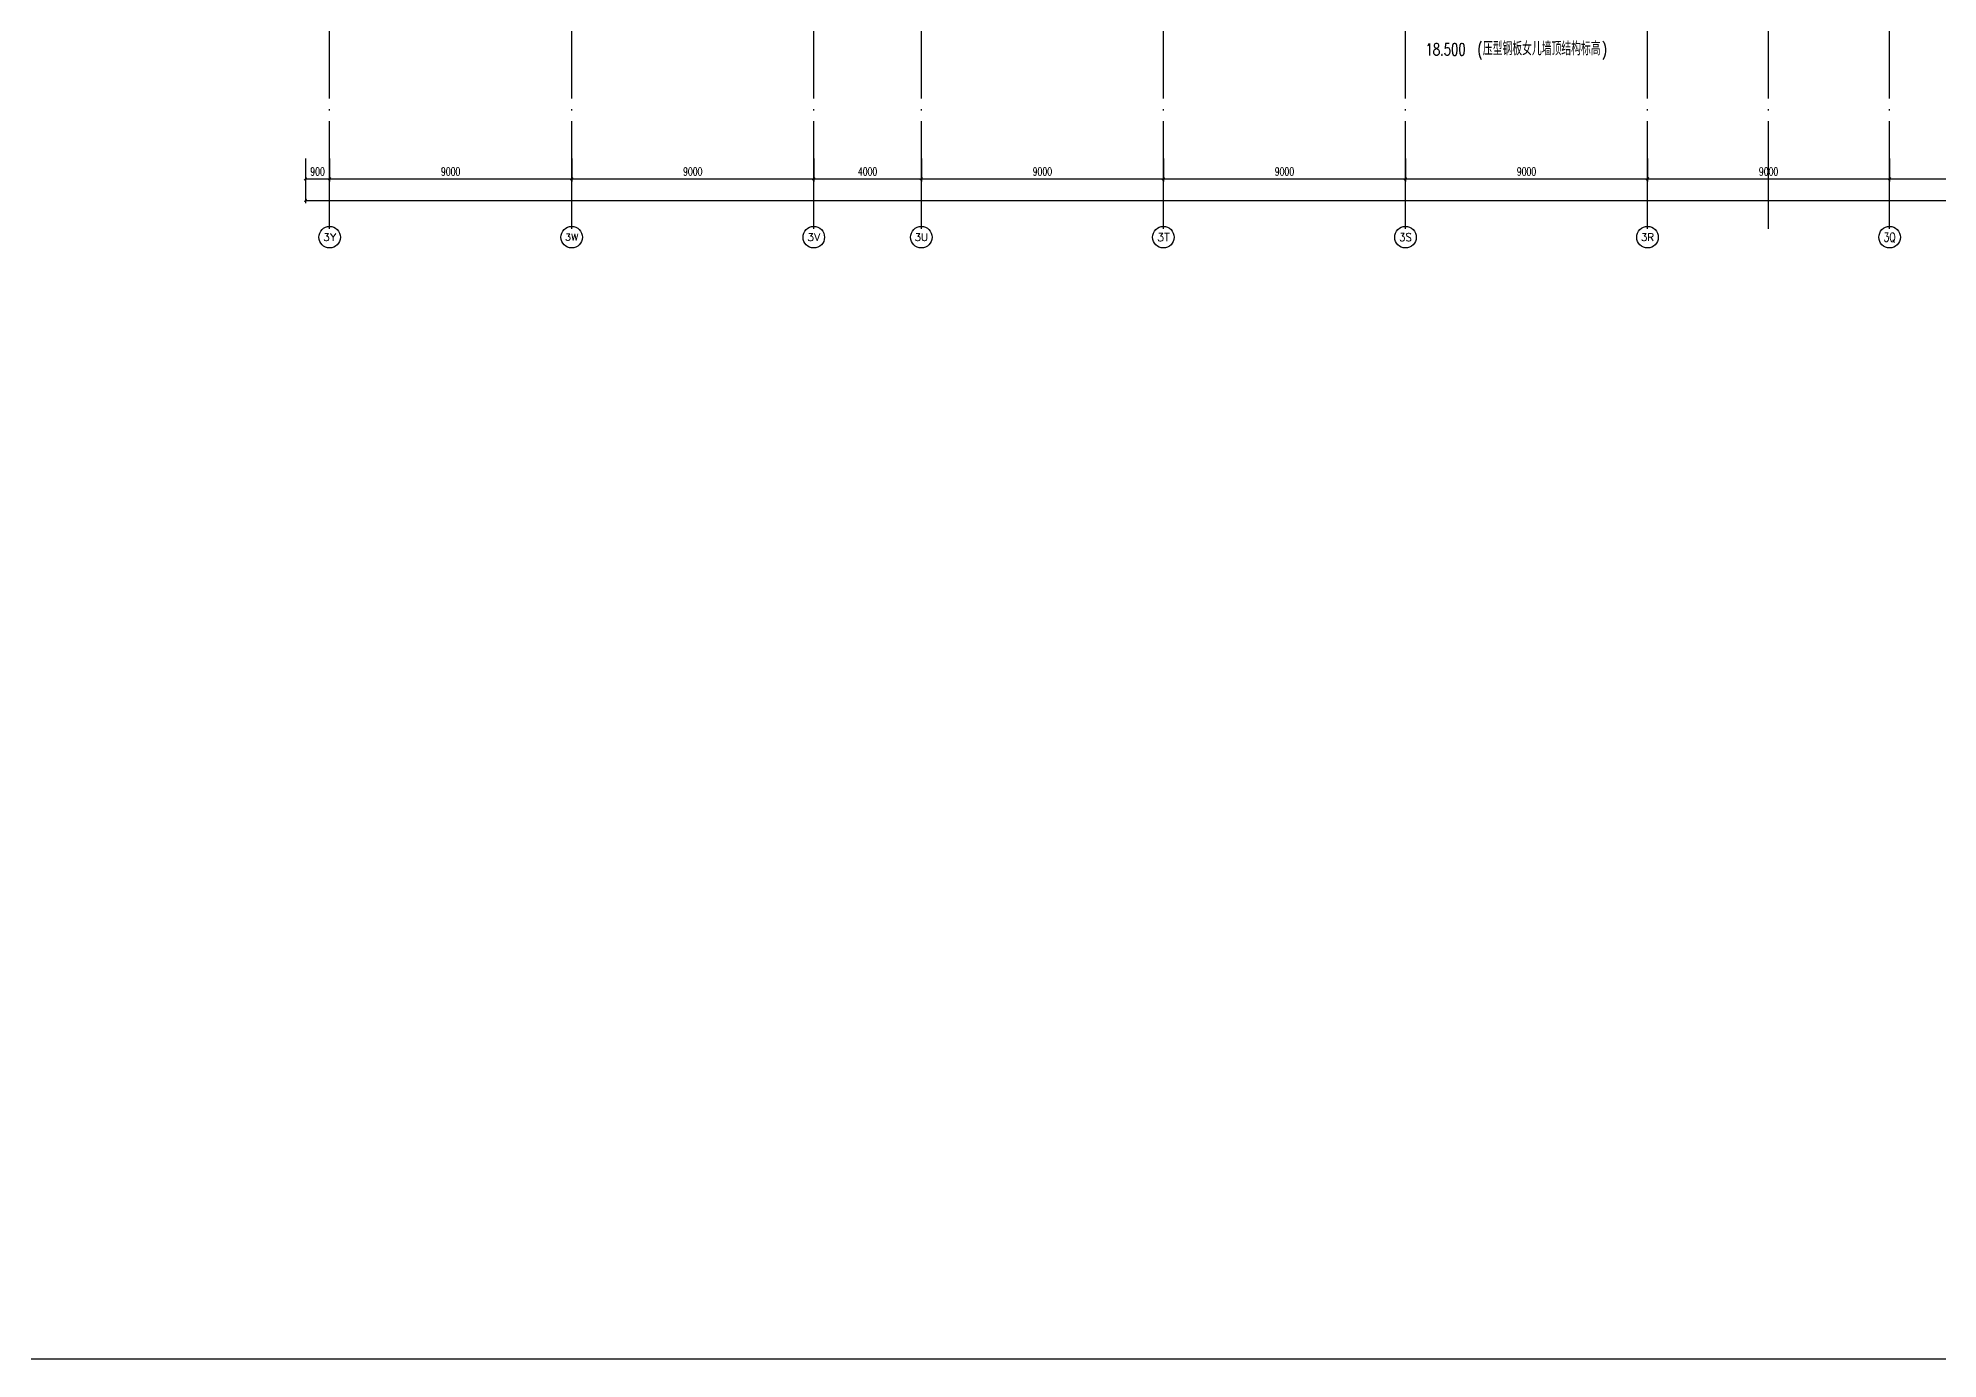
# Model space of a CAD drawing. Extents: x -555607 to 460190, y 498714 to 1664455.
# Drawn here: x 176302 to 246946, y 498714 to 547830 of the extents above; entities that cross this region are included whole.
import ezdxf
from ezdxf.enums import TextEntityAlignment as Align

# ---------------------------------------------------------------- set-up
doc = ezdxf.new("R2010")
doc.units = 0
doc.header["$LTSCALE"] = 1000
doc.header["$MEASUREMENT"] = 0
doc.linetypes.add('DOTE', pattern=[2.42, 2, -0.2, 0.02, -0.2])
doc.layers.get('Defpoints').update_dxf_attribs({"color": 210})
for name, color, linetype in [('A-AXIS-D', 1, 'Continuous'), ('A-AXIS-DOTE', 14, 'DOTE'), ('A-AXIS-SYMB', 3, 'Continuous'), ('暖通', 7, 'Continuous')]:
    doc.layers.add(name, color=color, linetype=linetype)
doc.styles.add('_TCH_AXIS', font='COMPLEX', dxfattribs={"bigfont": 'GBCBIG'})
doc.styles.add('_TCH_DIM', font='SIMPLEX', dxfattribs={"bigfont": 'GBCBIG'})
doc.styles.add('_TCH_DIM_T3', font='SIMPLEX', dxfattribs={"width": 0.705882, "bigfont": 'GBCBIG'})
doc.dimstyles.new('_TCH_ARCH&&100', dxfattribs={"dimtxt": 297.5, "dimasz": 100, "dimexe": 100, "dimexo": 100, "dimgap": 126.25, "dimtad": 1, "dimdec": 0, "dimzin": 0, "dimdsep": 46, "dimtxsty": '_TCH_DIM_T3', "dimblk": 'ARCHTICK', "dimcen": 0.09, "dimclrt": 7, "dimazin": 2, "dimtfac": 1, "dimtdec": 0, "dimtix": 1, "dimtmove": 2, "dimatfit": 3, "dimfxl": 100, "dimtolj": 1, "dimtzin": 0, "dimarcsym": 0})

# ---------------------------------------------------------------- blocks, each defined once
blk = doc.blocks.new('_ArchTick')
at = {"color": 0, "linetype": 'ByBlock', "const_width": 0.4}
blk.add_lwpolyline([(-0.5, -0.5), (0.5, 0.5)], dxfattribs=at)
blk = doc.blocks.new('*D488')
at = {"layer": 'A-AXIS-D', "color": 0, "lineweight": -2, "transparency": 16777216}
for p, q in [((186246, 543350), (186246, 542492)), ((187146, 543350), (187146, 542492)), ((186246, 542592), (187146, 542592))]:
    blk.add_line(p, q, dxfattribs=at)
at = {"layer": 'Defpoints', "color": 0, "transparency": 16777216}
for p in [(186246, 543450), (187146, 543450), (187146, 542592)]:
    blk.add_point(p, dxfattribs=at)
at = {"layer": 'A-AXIS-D', "color": 0, "lineweight": -2, "transparency": 16777216, "xscale": 100, "yscale": 100, "zscale": 100, "rotation": 180}
blk.add_blockref('_ArchTick', (186246, 542592), dxfattribs=at)
at = {"layer": 'A-AXIS-D', "color": 0, "lineweight": -2, "transparency": 16777216, "xscale": 100, "yscale": 100, "zscale": 100}
blk.add_blockref('_ArchTick', (187146, 542592), dxfattribs=at)
at = {"layer": 'A-AXIS-D', "color": 7, "transparency": 16777216, "insert": (186696, 542867), "char_height": 297.5, "attachment_point": 5, "style": '_TCH_DIM_T3'}
blk.add_mtext('\\A1;900', dxfattribs=at)
blk = doc.blocks.new('*D489')
at = {"layer": 'A-AXIS-D', "color": 0, "lineweight": -2, "transparency": 16777216}
for p, q in [((187146, 543350), (187146, 542492)), ((196146, 543350), (196146, 542492)), ((187146, 542592), (196146, 542592))]:
    blk.add_line(p, q, dxfattribs=at)
at = {"layer": 'Defpoints', "color": 0, "transparency": 16777216}
for p in [(187146, 543450), (196146, 543450), (196146, 542592)]:
    blk.add_point(p, dxfattribs=at)
at = {"layer": 'A-AXIS-D', "color": 0, "lineweight": -2, "transparency": 16777216, "xscale": 100, "yscale": 100, "zscale": 100, "rotation": 180}
blk.add_blockref('_ArchTick', (187146, 542592), dxfattribs=at)
at = {"layer": 'A-AXIS-D', "color": 0, "lineweight": -2, "transparency": 16777216, "xscale": 100, "yscale": 100, "zscale": 100}
blk.add_blockref('_ArchTick', (196146, 542592), dxfattribs=at)
at = {"layer": 'A-AXIS-D', "color": 7, "transparency": 16777216, "insert": (191646, 542867), "char_height": 297.5, "attachment_point": 5, "style": '_TCH_DIM_T3'}
blk.add_mtext('\\A1;9000', dxfattribs=at)
blk = doc.blocks.new('*D490')
at = {"layer": 'A-AXIS-D', "color": 0, "lineweight": -2, "transparency": 16777216}
for p, q in [((196146, 543350), (196146, 542492)), ((205146, 543350), (205146, 542492)), ((196146, 542592), (205146, 542592))]:
    blk.add_line(p, q, dxfattribs=at)
at = {"layer": 'Defpoints', "color": 0, "transparency": 16777216}
for p in [(196146, 543450), (205146, 543450), (205146, 542592)]:
    blk.add_point(p, dxfattribs=at)
at = {"layer": 'A-AXIS-D', "color": 0, "lineweight": -2, "transparency": 16777216, "xscale": 100, "yscale": 100, "zscale": 100, "rotation": 180}
blk.add_blockref('_ArchTick', (196146, 542592), dxfattribs=at)
at = {"layer": 'A-AXIS-D', "color": 0, "lineweight": -2, "transparency": 16777216, "xscale": 100, "yscale": 100, "zscale": 100}
blk.add_blockref('_ArchTick', (205146, 542592), dxfattribs=at)
at = {"layer": 'A-AXIS-D', "color": 7, "transparency": 16777216, "insert": (200646, 542867), "char_height": 297.5, "attachment_point": 5, "style": '_TCH_DIM_T3'}
blk.add_mtext('\\A1;9000', dxfattribs=at)
blk = doc.blocks.new('*D491')
at = {"layer": 'A-AXIS-D', "color": 0, "lineweight": -2, "transparency": 16777216}
for p, q in [((205146, 543350), (205146, 542492)), ((209146, 543350), (209146, 542492)), ((205146, 542592), (209146, 542592))]:
    blk.add_line(p, q, dxfattribs=at)
at = {"layer": 'Defpoints', "color": 0, "transparency": 16777216}
for p in [(205146, 543450), (209146, 543450), (209146, 542592)]:
    blk.add_point(p, dxfattribs=at)
at = {"layer": 'A-AXIS-D', "color": 0, "lineweight": -2, "transparency": 16777216, "xscale": 100, "yscale": 100, "zscale": 100, "rotation": 180}
blk.add_blockref('_ArchTick', (205146, 542592), dxfattribs=at)
at = {"layer": 'A-AXIS-D', "color": 0, "lineweight": -2, "transparency": 16777216, "xscale": 100, "yscale": 100, "zscale": 100}
blk.add_blockref('_ArchTick', (209146, 542592), dxfattribs=at)
at = {"layer": 'A-AXIS-D', "color": 7, "transparency": 16777216, "insert": (207146, 542867), "char_height": 297.5, "attachment_point": 5, "style": '_TCH_DIM_T3'}
blk.add_mtext('\\A1;4000', dxfattribs=at)
blk = doc.blocks.new('*D492')
at = {"layer": 'A-AXIS-D', "color": 0, "lineweight": -2, "transparency": 16777216}
for p, q in [((209146, 543350), (209146, 542492)), ((218146, 543350), (218146, 542492)), ((209146, 542592), (218146, 542592))]:
    blk.add_line(p, q, dxfattribs=at)
at = {"layer": 'Defpoints', "color": 0, "transparency": 16777216}
for p in [(209146, 543450), (218146, 543450), (218146, 542592)]:
    blk.add_point(p, dxfattribs=at)
at = {"layer": 'A-AXIS-D', "color": 0, "lineweight": -2, "transparency": 16777216, "xscale": 100, "yscale": 100, "zscale": 100, "rotation": 180}
blk.add_blockref('_ArchTick', (209146, 542592), dxfattribs=at)
at = {"layer": 'A-AXIS-D', "color": 0, "lineweight": -2, "transparency": 16777216, "xscale": 100, "yscale": 100, "zscale": 100}
blk.add_blockref('_ArchTick', (218146, 542592), dxfattribs=at)
at = {"layer": 'A-AXIS-D', "color": 7, "transparency": 16777216, "insert": (213646, 542867), "char_height": 297.5, "attachment_point": 5, "style": '_TCH_DIM_T3'}
blk.add_mtext('\\A1;9000', dxfattribs=at)
blk = doc.blocks.new('*D493')
at = {"layer": 'A-AXIS-D', "color": 0, "lineweight": -2, "transparency": 16777216}
for p, q in [((218146, 543350), (218146, 542492)), ((227146, 543350), (227146, 542492)), ((218146, 542592), (227146, 542592))]:
    blk.add_line(p, q, dxfattribs=at)
at = {"layer": 'Defpoints', "color": 0, "transparency": 16777216}
for p in [(218146, 543450), (227146, 543450), (227146, 542592)]:
    blk.add_point(p, dxfattribs=at)
at = {"layer": 'A-AXIS-D', "color": 0, "lineweight": -2, "transparency": 16777216, "xscale": 100, "yscale": 100, "zscale": 100, "rotation": 180}
blk.add_blockref('_ArchTick', (218146, 542592), dxfattribs=at)
at = {"layer": 'A-AXIS-D', "color": 0, "lineweight": -2, "transparency": 16777216, "xscale": 100, "yscale": 100, "zscale": 100}
blk.add_blockref('_ArchTick', (227146, 542592), dxfattribs=at)
at = {"layer": 'A-AXIS-D', "color": 7, "transparency": 16777216, "insert": (222646, 542867), "char_height": 297.5, "attachment_point": 5, "style": '_TCH_DIM_T3'}
blk.add_mtext('\\A1;9000', dxfattribs=at)
blk = doc.blocks.new('*D494')
at = {"layer": 'A-AXIS-D', "color": 0, "lineweight": -2, "transparency": 16777216}
for p, q in [((227146, 543350), (227146, 542492)), ((236146, 543350), (236146, 542492)), ((227146, 542592), (236146, 542592))]:
    blk.add_line(p, q, dxfattribs=at)
at = {"layer": 'Defpoints', "color": 0, "transparency": 16777216}
for p in [(227146, 543450), (236146, 543450), (236146, 542592)]:
    blk.add_point(p, dxfattribs=at)
at = {"layer": 'A-AXIS-D', "color": 0, "lineweight": -2, "transparency": 16777216, "xscale": 100, "yscale": 100, "zscale": 100, "rotation": 180}
blk.add_blockref('_ArchTick', (227146, 542592), dxfattribs=at)
at = {"layer": 'A-AXIS-D', "color": 0, "lineweight": -2, "transparency": 16777216, "xscale": 100, "yscale": 100, "zscale": 100}
blk.add_blockref('_ArchTick', (236146, 542592), dxfattribs=at)
at = {"layer": 'A-AXIS-D', "color": 7, "transparency": 16777216, "insert": (231646, 542867), "char_height": 297.5, "attachment_point": 5, "style": '_TCH_DIM_T3'}
blk.add_mtext('\\A1;9000', dxfattribs=at)
blk = doc.blocks.new('*D495')
at = {"layer": 'A-AXIS-D', "color": 0, "lineweight": -2, "transparency": 16777216}
for p, q in [((236146, 543350), (236146, 542492)), ((245146, 543350), (245146, 542492)), ((236146, 542592), (245146, 542592))]:
    blk.add_line(p, q, dxfattribs=at)
at = {"layer": 'Defpoints', "color": 0, "transparency": 16777216}
for p in [(236146, 543450), (245146, 543450), (245146, 542592)]:
    blk.add_point(p, dxfattribs=at)
at = {"layer": 'A-AXIS-D', "color": 0, "lineweight": -2, "transparency": 16777216, "xscale": 100, "yscale": 100, "zscale": 100, "rotation": 180}
blk.add_blockref('_ArchTick', (236146, 542592), dxfattribs=at)
at = {"layer": 'A-AXIS-D', "color": 0, "lineweight": -2, "transparency": 16777216, "xscale": 100, "yscale": 100, "zscale": 100}
blk.add_blockref('_ArchTick', (245146, 542592), dxfattribs=at)
at = {"layer": 'A-AXIS-D', "color": 7, "transparency": 16777216, "insert": (240646, 542867), "char_height": 297.5, "attachment_point": 5, "style": '_TCH_DIM_T3'}
blk.add_mtext('\\A1;9000', dxfattribs=at)
blk = doc.blocks.new('*D496')
at = {"layer": 'A-AXIS-D', "color": 0, "lineweight": -2, "transparency": 16777216}
for p, q in [((245146, 543350), (245146, 542492)), ((254146, 543350), (254146, 542492)), ((245146, 542592), (254146, 542592))]:
    blk.add_line(p, q, dxfattribs=at)
at = {"layer": 'Defpoints', "color": 0, "transparency": 16777216}
for p in [(245146, 543450), (254146, 543450), (254146, 542592)]:
    blk.add_point(p, dxfattribs=at)
at = {"layer": 'A-AXIS-D', "color": 0, "lineweight": -2, "transparency": 16777216, "xscale": 100, "yscale": 100, "zscale": 100, "rotation": 180}
blk.add_blockref('_ArchTick', (245146, 542592), dxfattribs=at)
at = {"layer": 'A-AXIS-D', "color": 0, "lineweight": -2, "transparency": 16777216, "xscale": 100, "yscale": 100, "zscale": 100}
blk.add_blockref('_ArchTick', (254146, 542592), dxfattribs=at)
at = {"layer": 'A-AXIS-D', "color": 7, "transparency": 16777216, "insert": (249646, 542867), "char_height": 297.5, "attachment_point": 5, "style": '_TCH_DIM_T3'}
blk.add_mtext('\\A1;9000', dxfattribs=at)
blk = doc.blocks.new('*D435')
at = {"layer": 'A-AXIS-D', "color": 0, "lineweight": -2, "transparency": 16777216}
for p, q in [((186246, 543250), (186246, 541692)), ((371946, 543250), (371946, 541692)), ((186246, 541792), (371946, 541792))]:
    blk.add_line(p, q, dxfattribs=at)
at = {"layer": 'Defpoints', "color": 0, "transparency": 16777216}
for p in [(186246, 543350), (371946, 543350), (371946, 541792)]:
    blk.add_point(p, dxfattribs=at)
at = {"layer": 'A-AXIS-D', "color": 0, "lineweight": -2, "transparency": 16777216, "xscale": 100, "yscale": 100, "zscale": 100, "rotation": 180}
blk.add_blockref('_ArchTick', (186246, 541792), dxfattribs=at)
at = {"layer": 'A-AXIS-D', "color": 0, "lineweight": -2, "transparency": 16777216, "xscale": 100, "yscale": 100, "zscale": 100}
blk.add_blockref('_ArchTick', (371946, 541792), dxfattribs=at)
at = {"layer": 'A-AXIS-D', "color": 7, "transparency": 16777216, "insert": (279096, 542067), "char_height": 297.5, "attachment_point": 5, "style": '_TCH_DIM_T3'}
blk.add_mtext('\\A1;185700', dxfattribs=at)

msp = doc.modelspace()

# ---------------------------------------------------------------- linework, layer by layer
at = {"layer": 'A-AXIS-D'}
for centre in [(187145.8, 540424), (196145.8, 540424), (205145.8, 540424), (209145.8, 540424), (218145.8, 540424), (227145.8, 540424), (236145.8, 540424), (245145.8, 540424)]:
    msp.add_circle(centre, 400, dxfattribs=at)
at = {"layer": 'A-AXIS-DOTE', "color": 250, "ltscale": 2}
for p, q in [((227145.8, 540740), (227145.8, 728870)), ((236145.8, 540740), (236145.8, 637259.3)), ((240645.8, 540740), (240645.8, 637259.3)), ((245145.8, 540740), (245145.8, 637259.3)), ((187145.8, 540740), (187145.8, 626955)), ((196145.8, 540740), (196145.8, 626224)), ((205145.8, 540740), (205145.8, 626224)), ((209145.8, 540740), (209145.8, 626220)), ((218145.8, 540740), (218145.8, 626220))]:
    msp.add_line(p, q, dxfattribs=at)
at = {"layer": '暖通', "color": 7}
msp.add_lwpolyline([(-417498.8, 920104.8), (460189.9, 920104.8), (460189.9, 498714.2), (-417498.8, 498714.2)], close=True, dxfattribs=at)

# ---------------------------------------------------------------- texts
at = {"layer": 'A-AXIS-D', "color": 7, "style": '_TCH_AXIS'}
for s, height, p, p2 in [('3Y', 270.86, (186900.7, 540288.5), (187390.9, 540288.5)), ('3W', 255.29, (195896.6, 540296.3), (196395, 540296.3)), ('3V', 276.42, (204902.3, 540285.8), (205389.3, 540285.8)), ('3U', 265.5, (208899.3, 540291.2), (209392.3, 540291.2)), ('3T', 294.28, (217907.6, 540276.8), (218384, 540276.8)), ('3S', 300.65, (226909.6, 540273.6), (227382, 540273.6)), ('3R', 276.42, (235902.3, 540285.8), (236389.3, 540285.8))]:
    msp.add_text(s, height=height, dxfattribs=at).set_placement(p, p2, align=Align.FIT)
at = {"layer": 'A-AXIS-D', "color": 7, "style": '_TCH_AXIS', "width": 0.807692}
msp.add_text('3Q', height=333.94, dxfattribs=at).set_placement((244921, 540257), (245370.6, 540257), align=Align.FIT)
at = {"layer": 'A-AXIS-SYMB', "color": 8, "style": '_TCH_DIM', "width": 0.705882}
for s, height, p in [('18.500', 446.25, (227895, 547185)), ('(', 446.2, (229815, 547185)), (')', 446.2, (234448.4, 547185))]:
    msp.add_text(s, height=height, dxfattribs=at).set_placement(p)
at = {"layer": 'A-AXIS-SYMB', "color": 8, "style": '_TCH_DIM'}
msp.add_text('压型钢板女儿墙顶结构标高', height=506.383, dxfattribs=at).set_placement((230025, 547185))

# ---------------------------------------------------------------- dimensions: what is measured, and where the dimension line sits
at = {"layer": 'A-AXIS-D'}
for base, p1, p2, text, picture, middle in [((187145.8, 542592.2), (186245.8, 543450.2), (187145.8, 543450.2), '900', '*D488', (186695.8, 542867.2)), ((371945.8, 541792.2), (186245.8, 543350.2), (371945.8, 543350.2), '185700', '*D435', (279095.8, 542067.2)), ((196145.8, 542592.2), (187145.8, 543450.2), (196145.8, 543450.2), '9000', '*D489', (191645.8, 542867.2)), ((205145.8, 542592.2), (196145.8, 543450.2), (205145.8, 543450.2), '9000', '*D490', (200645.8, 542867.2)), ((209145.8, 542592.2), (205145.8, 543450.2), (209145.8, 543450.2), '4000', '*D491', (207145.8, 542867.2)), ((218145.8, 542592.2), (209145.8, 543450.2), (218145.8, 543450.2), '9000', '*D492', (213645.8, 542867.2)), ((227145.8, 542592.2), (218145.8, 543450.2), (227145.8, 543450.2), '9000', '*D493', (222645.8, 542867.2)), ((236145.8, 542592.2), (227145.8, 543450.2), (236145.8, 543450.2), '9000', '*D494', (231645.8, 542867.2)), ((245145.8, 542592.2), (236145.8, 543450.2), (245145.8, 543450.2), '9000', '*D495', (240645.8, 542867.2)), ((254145.8, 542592.2), (245145.8, 543450.2), (254145.8, 543450.2), '9000', '*D496', (249645.8, 542867.2))]:
    dim = msp.add_linear_dim(base=base, p1=p1, p2=p2, angle=0, text=text, dimstyle='_TCH_ARCH&&100', dxfattribs=at)
    dim.commit()
    dim.dimension.update_dxf_attribs({"geometry": picture, "text_midpoint": middle, "dimtype": 129})

doc.saveas('drawing.dxf')
